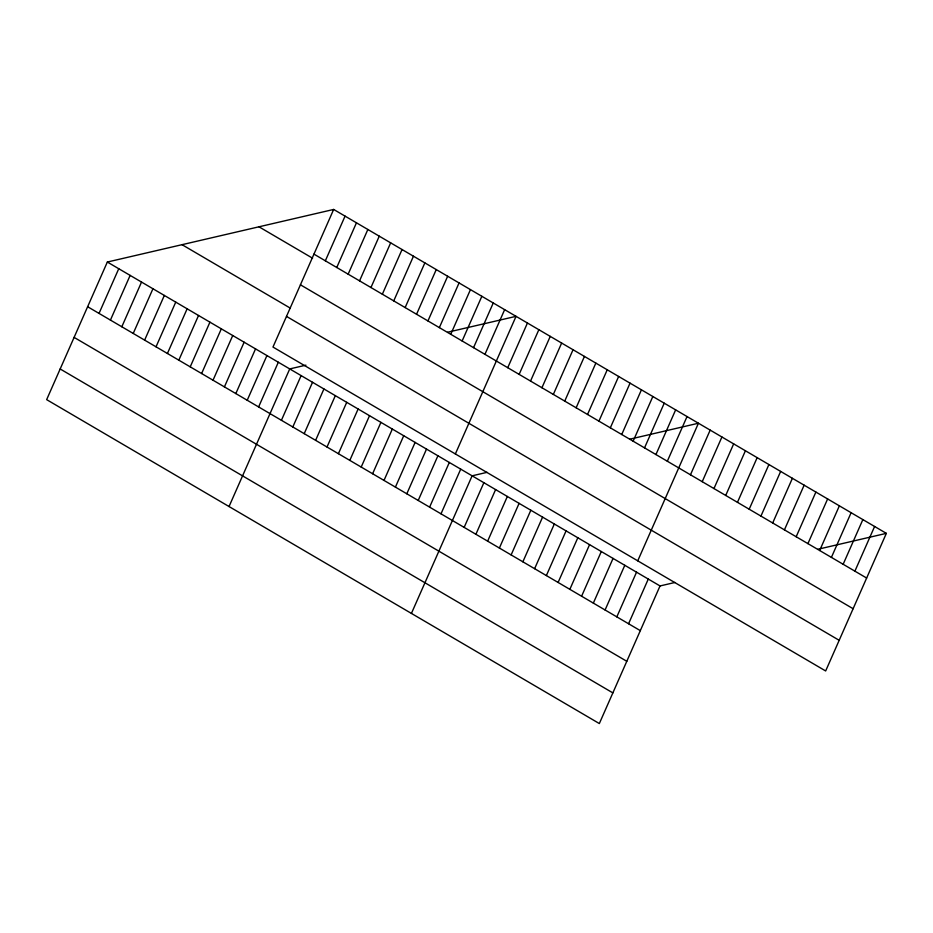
<?xml version="1.0" encoding="UTF-8"?>
<svg xmlns="http://www.w3.org/2000/svg" width="933" height="933" viewBox="0 0 933 933"><rect width="100%" height="100%" fill="white"/><g stroke="black" fill="none" stroke-linecap="round" stroke-linejoin="round"><path stroke-width="1.4" d="M333.664 209.447L272.972 347.053L825.658 670.967L886.35 533.361L333.664 209.447L107.342 262.033L46.65 399.639L599.336 723.553L660.028 585.947L674.967 582.472M99.038 313.395L118.748 268.716M110.432 320.077L130.142 275.398M121.826 326.76L141.536 282.069M133.232 333.443L152.942 288.752M144.627 340.125L164.336 295.434M156.033 346.808L175.742 302.117M167.427 353.479L187.136 308.8M178.833 360.161L198.531 315.482M190.227 366.844L209.937 322.153M201.621 373.527L221.331 328.836M213.027 380.209L232.737 335.518M224.421 386.892L244.131 342.201M235.827 393.563L255.537 348.884M247.222 400.245L266.931 355.566M258.616 406.928L278.326 362.237M325.349 260.808L345.058 216.129M229.04 506.537L289.731 368.92L305.907 365.165M336.755 267.491L356.464 222.8M281.416 420.293L301.126 375.602M348.149 274.174L367.859 229.483M292.822 426.976L312.532 382.285M359.555 280.856L379.264 236.166M304.216 433.647L323.926 388.968M370.949 287.539L390.659 242.848M315.622 440.329L335.332 395.65M382.355 294.21L402.053 249.531M327.016 447.012L346.726 402.321M393.749 300.892L413.459 256.213M338.411 453.695L358.12 409.004M405.144 307.575L424.853 262.884M349.817 460.377L369.526 415.686M416.55 314.258L436.259 269.567M361.211 467.06L380.921 422.369M427.944 320.94L447.653 276.25M372.617 473.731L392.326 429.052M439.35 327.623L459.059 282.932M384.011 480.413L403.721 435.734M450.744 334.294L470.454 289.615M395.417 487.096L415.115 442.417M462.138 340.977L481.848 296.297M406.811 493.779L426.521 449.088M473.544 347.659L493.254 302.98M418.206 500.461L437.915 455.771M484.938 354.342L504.648 309.651M429.612 507.144L449.321 462.453M455.362 453.951L516.054 316.334L447.583 332.241M441.006 513.826L460.715 469.136M507.739 367.707L527.448 323.016M411.418 613.424L472.121 475.818L487.049 472.343M519.145 374.39L538.854 329.699M464.156 527.39L483.865 482.699M530.539 381.061L550.248 336.381M475.9 534.271L495.61 489.58M541.933 387.743L561.643 343.064M487.644 541.152L507.354 496.461M553.339 394.426L573.049 349.735M499.388 548.033L519.098 503.354M564.733 401.108L584.443 356.418M511.132 554.913L530.842 510.234M576.139 407.791L595.849 363.1M587.533 414.474L607.243 369.783M522.877 561.806L542.586 517.115M598.928 421.145L618.637 376.466M534.621 568.687L554.33 523.996M610.334 427.827L630.043 383.148M546.365 575.568L566.074 530.877M621.728 434.51L641.438 389.819M558.109 582.449L577.819 537.758M633.134 441.192L652.843 396.502M569.853 589.329L589.563 544.65M644.528 447.875L664.238 403.184M581.597 596.222L601.307 551.531M655.934 454.558L675.644 409.867M593.341 603.103L613.051 558.412M667.328 461.229L687.038 416.55M605.085 609.984L624.795 565.293M637.74 560.838L698.432 423.232L629.973 439.14M616.83 616.865L636.539 572.174M690.467 474.792L710.176 430.113M628.574 623.745L648.283 579.066M702.222 481.685L721.92 436.994M713.967 488.565L733.665 443.875M725.711 495.446L745.42 450.756M737.455 502.327L757.164 457.648M749.199 509.208L768.909 464.529M760.943 516.101L780.653 471.41M772.687 522.981L792.397 478.291M784.431 529.862L804.141 485.172M796.176 536.743L815.885 492.064M807.92 543.624L827.629 498.945M819.664 550.517L839.373 505.826M831.408 557.398L851.118 512.707M843.152 564.278L862.862 519.588M854.896 571.159L874.606 526.48M817.891 549.269L886.35 533.361M313.954 254.126L866.64 578.04M258.977 226.801L312.555 258.196M300.426 284.798L853.112 608.713M182.028 244.679L290.326 308.147M286.489 316.392L839.187 640.306M107.342 262.033L660.028 585.947M87.632 306.724L640.318 630.638M74.104 337.384L626.801 661.299M60.178 368.978L612.864 692.892"/></g></svg>
